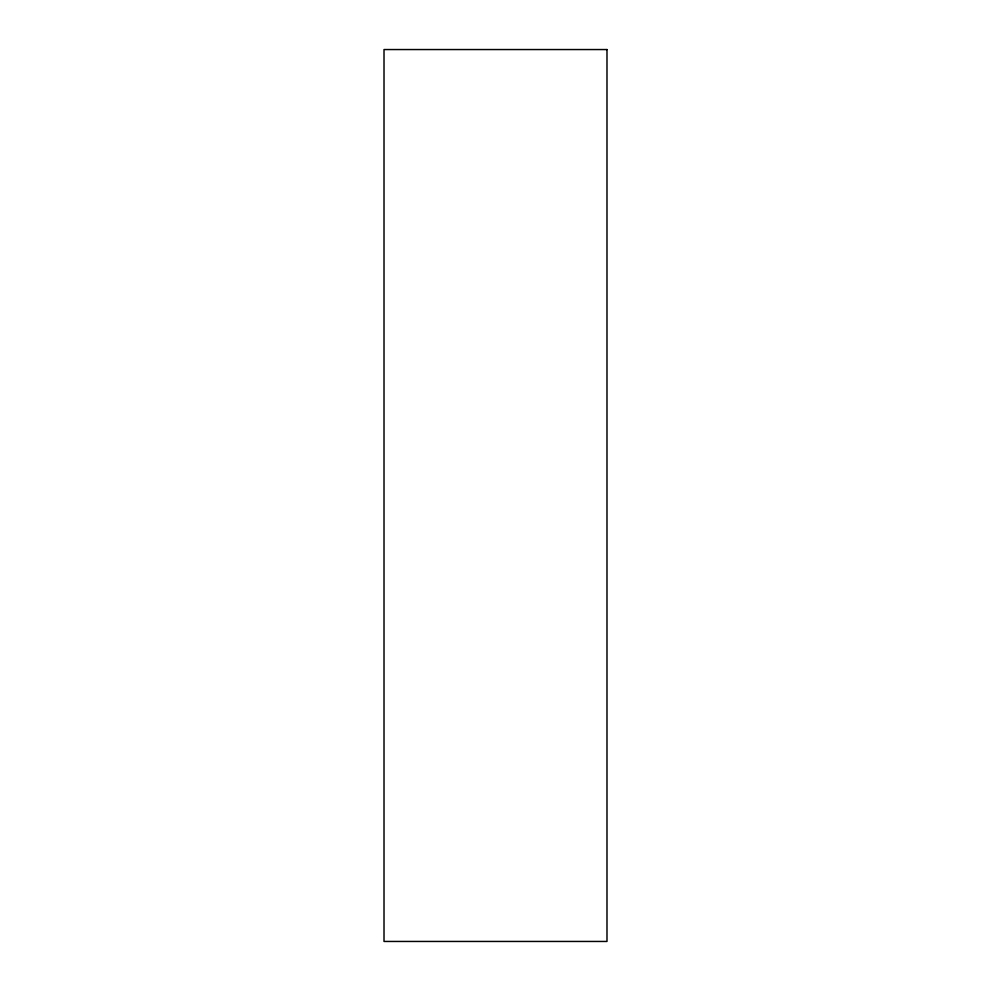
<?xml version="1.0" encoding="UTF-8"?>
<svg xmlns="http://www.w3.org/2000/svg" width="991" height="991" viewBox="0 0 991 991"><rect width="100%" height="100%" fill="white"/><g stroke="black" fill="none" stroke-linecap="round" stroke-linejoin="round"><path stroke-width="1.49" d="M606.987 49.55L384.012 49.55L384.012 941.45L606.987 941.45L606.987 49.55"/></g></svg>
